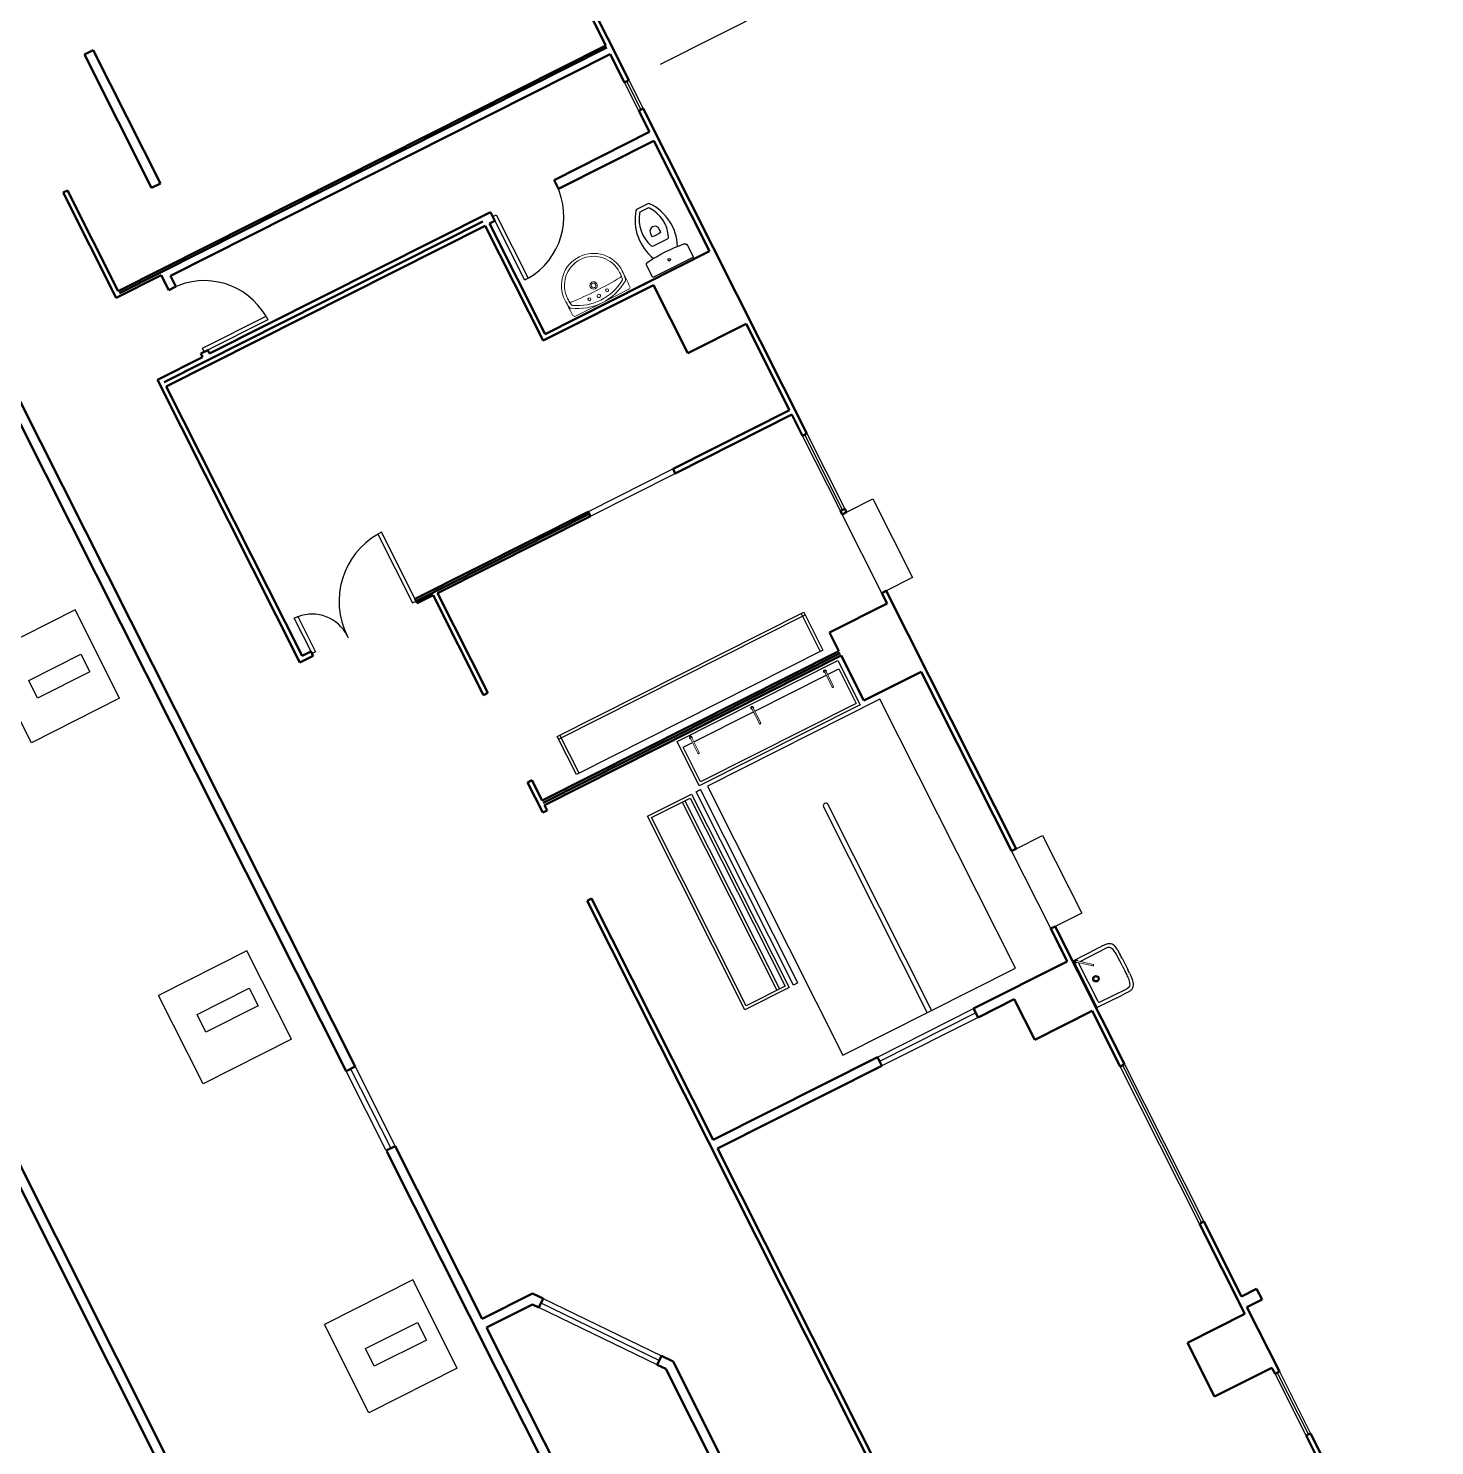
# Model space of a CAD drawing. Header units: inches. Extents: x 725.5 to 800.4, y -655.3 to -591.9.
# Drawn here: x 755.656 to 758.459, y -636.598 to -633.773 of the extents above; entities that cross this region are included whole.
import ezdxf

# ---------------------------------------------------------------- set-up
doc = ezdxf.new("R2010")
doc.units = ezdxf.units.IN
doc.header["$MEASUREMENT"] = 0
doc.linetypes.add('CONTINUA', pattern=[0])
doc.linetypes.add('HIDDEN', pattern=[0.375, 0.25, -0.125])
for name, color, linetype in [('023_MUROS_2', 7, 'Continuous'), ('A_TEXTOLOCAL', 3, 'Continuous'), ('VANO-ANTEPECHOS', 250, 'Continuous')]:
    doc.layers.add(name, color=color, linetype=linetype)
doc.layers.add('06 textos y cotas', color=4, linetype='Continuous', lineweight=15)
doc.layers.add('ACHUTECH', color=24, linetype='Continuous', lineweight=18)

# ---------------------------------------------------------------- blocks, each defined once
blk = doc.blocks.new('A$C4A991A87')
at = {"layer": 'ACHUTECH', "color": 7, "lineweight": 13, "ltscale": 500}
for p, q in [((0.008, 0.181), (0.008, 0.008)), ((0.023, 0.181), (0.023, 0.008))]:
    blk.add_line(p, q, dxfattribs=at)
at = {"layer": 'ACHUTECH', "color": 7, "lineweight": 13, "ltscale": 500, "extrusion": (0, 0, -1)}
for centre, major_axis, start_param, end_param in [((0.015, 0.181), (0.0108, 0.0108), 2.879793, 8.115781), ((0.015, 0.181), (0.00542, 0.00542), -2.356194, 0.785398), ((0.015, 0.008), (0.00542, 0.00542), 0.785398, 3.926991)]:
    blk.add_ellipse(centre, major_axis=major_axis, ratio=1, start_param=start_param, end_param=end_param, dxfattribs=at)
blk = doc.blocks.new('A$C7BC51C40')
at = {"color": 7}
blk.add_lwpolyline([(0, 0.325, 0.414214), (0.325, 0, 0.414787), (0.65, 0.325, 0.014657), (0.647, 0.501, 0.402111), (0.627, 0.52), (0.325, 0.52), (0.023, 0.52, 0.402111), (0.003, 0.501, 0.014657), (0, 0.325, 116.767659)], format="xyb", close=True, dxfattribs=at)
for centre in [(0.225, 0.43), (0.425, 0.43)]:
    blk.add_circle(centre, 0.015, dxfattribs=at)
for centre, radius, start, end in [((0.325, -0.04), 0.56, 90, 123.4009), ((0.325, -0.04), 0.53, 90, 121.9487), ((0.325, 0.443), 0.0175, 90, 270), ((0.325, -0.037), 0.557, 56.5087, 89.998), ((0.325, -0.037), 0.527, 57.9556, 89.9981), ((0.325, 0.443), 0.0175, 270, 90), ((0.5, 0.325), 0.5, 169.7015, 180), ((0.028, 0.411), 0.02, 123.4009, 169.7015), ((0.5, 0.325), 0.47, 171.3413, 180), ((0.325, 0.325), 0.295, 180, 270), ((0.051, 0.354), 0.02, 94.5168, 176.2805), ((0.056, 0.393), 0.02, 121.9487, 171.3413), ((0.325, -3.115), 3.5, 90, 94.5168), ((0.325, 0.325), 0.0375, 90, 270), ((0.325, 0.325), 0.023, 90, 270), ((0.325, -3.092), 3.477, 85.4685, 90), ((0.325, 0.325), 0.0375, 270, 90), ((0.325, 0.325), 0.023, 270, 90), ((0.325, 0.324), 0.294, 270.0257, 0.1494), ((0.599, 0.354), 0.02, 3.7195, 85.4832), ((0.594, 0.393), 0.02, 8.6587, 58.0513), ((0.15, 0.325), 0.47, 0, 8.6587), ((0.622, 0.411), 0.02, 10.2985, 56.5991), ((0.15, 0.325), 0.5, 360, 10.2985)]:
    blk.add_arc(centre, radius, start, end, dxfattribs=at)

msp = doc.modelspace()

# ---------------------------------------------------------------- linework, layer by layer
at = {"color": 7}
for p, q in [((756.8728, -633.9375), (756.8444, -633.8812)), ((756.8532, -633.8767), (756.8816, -633.9331)), ((757.208, -634.5809), (757.2834, -634.7305)), ((757.2746, -634.735), (757.1992, -634.5853)), ((756.9411, -634.6513), (756.7721, -634.7365)), ((756.7765, -634.7453), (756.9455, -634.6601)), ((757.2869, -634.7376), (757.3397, -634.711)), ((757.3397, -634.711), (757.4187, -634.8676)), ((757.3571, -634.8987), (757.2781, -634.742)), ((757.4187, -634.8676), (757.3659, -634.8942)), ((755.7495, -634.9322), (755.5735, -635.0209)), ((755.8382, -635.1083), (755.7495, -634.9322)), ((756.7105, -635.1844), (757.2017, -634.937)), ((756.7132, -635.1897), (757.2044, -634.9423)), ((757.1964, -634.9397), (757.2346, -635.0154)), ((757.2017, -634.937), (757.2398, -635.0127)), ((755.6622, -635.197), (755.5735, -635.0209)), ((757.2398, -635.0127), (756.7487, -635.2601)), ((756.9491, -635.1946), (757.2695, -635.0332)), ((757.2695, -635.0332), (757.3138, -635.1212)), ((757.249, -635.0612), (757.2713, -635.05)), ((757.2713, -635.05), (757.3059, -635.1186)), ((757.104, -635.1342), (757.2463, -635.0626)), ((755.8382, -635.1083), (755.6622, -635.197)), ((757.3533, -635.1103), (757.0096, -635.2834)), ((757.6234, -635.6463), (757.3533, -635.1103)), ((756.9826, -635.1954), (757.1014, -635.1356)), ((757.3138, -635.1212), (756.9934, -635.2826)), ((757.3059, -635.1186), (756.9961, -635.2747)), ((756.7487, -635.2601), (756.7105, -635.1844)), ((756.754, -635.2575), (756.7158, -635.1818)), ((756.9934, -635.2826), (756.9491, -635.1946)), ((756.9615, -635.2061), (756.9799, -635.1968)), ((756.9961, -635.2747), (756.9615, -635.2061)), ((757.0096, -635.2834), (757.2797, -635.8195)), ((756.8902, -635.3436), (756.9782, -635.2992)), ((756.8982, -635.3462), (756.9756, -635.3072)), ((756.9594, -635.3154), (757.1483, -635.6903)), ((756.9646, -635.3127), (757.1536, -635.6877)), ((756.9756, -635.3072), (757.1645, -635.6821)), ((756.9782, -635.2992), (757.1725, -635.6848)), ((756.987, -635.2948), (756.9958, -635.2904)), ((757.1813, -635.6803), (756.987, -635.2948)), ((757.1901, -635.6759), (756.9958, -635.2904)), ((757.0844, -635.7291), (756.8902, -635.3436)), ((757.4478, -635.7348), (757.2408, -635.324)), ((757.4566, -635.7303), (757.2496, -635.3196)), ((757.0871, -635.7212), (756.8982, -635.3462)), ((757.6248, -635.4083), (757.6777, -635.3817)), ((757.6777, -635.3817), (757.7557, -635.5366)), ((757.6941, -635.5676), (757.616, -635.4127)), ((757.7557, -635.5366), (757.7029, -635.5632)), ((756.092, -635.612), (755.9159, -635.7007)), ((756.1807, -635.7881), (756.092, -635.612)), ((757.2797, -635.8195), (757.6234, -635.6463)), ((757.1645, -635.6821), (757.0871, -635.7212)), ((757.1901, -635.6759), (757.1813, -635.6803)), ((756.0046, -635.8768), (755.9159, -635.7007)), ((757.1725, -635.6848), (757.0844, -635.7291)), ((757.3484, -635.8235), (757.5403, -635.7268)), ((757.5492, -635.7444), (757.3573, -635.8411)), ((756.1807, -635.7881), (756.0046, -635.8768)), ((756.3696, -636.0098), (756.2898, -635.8514)), ((756.3074, -635.8425), (756.3872, -636.0009)), ((757.9903, -636.1556), (757.8324, -635.8423)), ((757.8413, -635.8378), (757.9991, -636.1512)), ((756.4223, -636.2676), (756.2462, -636.3563)), ((756.511, -636.4437), (756.4223, -636.2676)), ((756.9096, -636.4369), (756.6736, -636.3226)), ((756.6822, -636.3049), (756.9182, -636.4191)), ((756.3349, -636.5324), (756.2462, -636.3563)), ((756.511, -636.4437), (756.3349, -636.5324)), ((758.2032, -636.5781), (758.1411, -636.4549)), ((758.1499, -636.4504), (758.212, -636.5737))]:
    msp.add_line(p, q, dxfattribs=at)
for p, q in [((757.7403, -635.631), (757.7866, -635.6073)), ((757.7528, -635.6331), (757.805, -635.606)), ((757.7399, -635.6323), (757.786, -635.7239)), ((757.7882, -635.7129), (757.7501, -635.6371)), ((757.7874, -635.7243), (757.8339, -635.7013)), ((757.7914, -635.7139), (757.8459, -635.6873))]:
    msp.add_line(p, q)
msp.add_lwpolyline([(756.9499, -634.2076, 0.282054), (756.8941, -634.1226, 0.230623), (756.8906, -634.1227), (756.8694, -634.1334, 0.230623), (756.8673, -634.1361, 0.282054), (756.9024, -634.2316)], format="xyb", dxfattribs=at)
for points in [[(756.8977, -634.2063, 0.301967), (756.902, -634.2068), (756.9302, -634.1926, 0.301967), (756.9323, -634.1888, 0.26573), (756.8941, -634.1315, 0.236687), (756.8906, -634.1315), (756.8765, -634.1386, 0.236687), (756.8744, -634.1414, 0.26573)], [(756.8962, -634.182), (756.8991, -634.1878, 0.131931), (756.9167, -634.1789), (756.9138, -634.1731, 1)], [(756.9626, -634.2028, -0.379717), (756.9699, -634.2057), (756.9817, -634.2291), (756.9007, -634.2699), (756.8889, -634.2465, -0.379717), (756.8909, -634.2389, -0.059669)]]:
    msp.add_lwpolyline(points, format="xyb", close=True, dxfattribs=at)
for points in [[(757.8364, -635.6411, 0.004925), (757.8309, -635.6305, 0.00535), (757.8268, -635.6229, 0.04023), (757.8213, -635.6134, 0.10491), (757.8143, -635.6062, 0.253945), (757.805, -635.606, 0.253945)], [(757.8364, -635.6411, -0.004925), (757.8417, -635.6518, -0.00535), (757.8453, -635.6596, -0.04023), (757.8496, -635.6697, -0.10491), (757.8513, -635.6797, -0.253945), (757.8459, -635.6873, -0.253945)], [(757.8367, -635.6275, -0.004927), (757.8422, -635.6382, -0.004927), (757.8475, -635.649, -0.004927)]]:
    msp.add_lwpolyline(points, format="xyb")
msp.add_circle((756.9336, -634.2344), 0.0025, dxfattribs=at)
for radius in [0.00641, 0.00444]:
    msp.add_circle((757.7841, -635.6674), radius)
for centre, radius, start, end in [((756.5817, -634.1482), 0.1419, 299.9239, 26.7392), ((757.0775, -634.52), 0.3374, 109.0178, 109.0213), ((756.0069, -634.4179), 0.1419, 29.9239, 116.7392), ((756.4293, -634.9147), 0.1538, 119.6787, 206.7392), ((756.2216, -635.0194), 0.0788, 26.7392, 111), ((757.2456, -635.3226), 0.00502, 37.5514, 195.9269)]:
    msp.add_arc(centre, radius, start, end, dxfattribs=at)
for centre, radius, start, end in [((757.8101, -635.6098), 0.0123, 86.8519, 112.7658), ((757.81, -635.6144), 0.0168, 50.2864, 87.3593), ((757.9079, -635.8429), 0.265, 112.7658, 117.2514), ((757.8022, -635.6219), 0.0276, 23.5325, 47.7977), ((757.9713, -635.5366), 0.1618, 207.3073, 210.9056), ((757.4738, -635.8196), 0.4106, 27.9011, 29.1279), ((757.7408, -635.6319), 0.000986, 117.1409, 206.7392), ((757.7522, -635.636), 0.00237, 166.7406, 206.7392), ((757.4772, -635.8262), 0.4106, 24.3505, 25.5772), ((758.0007, -635.5948), 0.1618, 202.5727, 206.171), ((757.8315, -635.68), 0.0276, 5.6806, 29.9459), ((757.8422, -635.6782), 0.0168, 326.119, 3.1919), ((757.7168, -635.4635), 0.265, 296.2269, 300.7125), ((757.8459, -635.6808), 0.0123, 300.7125, 326.6264), ((757.7869, -635.7234), 0.000986, 206.7392, 296.3375), ((757.7903, -635.7118), 0.00237, 206.7392, 296.059)]:
    msp.add_arc(centre, radius, start, end)
at = {"layer": '023_MUROS_2', "color": 7, "lineweight": 50}
for p, q in [((755.185, -630.5654), (756.8532, -633.8767)), ((754.8458, -632.9413), (756.3074, -635.8425)), ((754.8388, -632.9713), (756.2898, -635.8514)), ((756.8072, -633.8072), (756.7256, -633.6453)), ((755.7679, -633.8254), (755.7855, -633.8165)), ((755.7855, -633.8165), (755.9194, -634.0823)), ((755.8354, -634.2968), (756.8072, -633.8072)), ((755.8377, -634.3012), (756.8094, -633.8116)), ((755.7679, -633.8254), (755.9018, -634.0912)), ((756.8161, -633.8248), (755.9396, -634.2664)), ((756.8444, -633.8812), (756.8161, -633.8248)), ((756.8532, -633.8767), (756.8444, -633.8812)), ((756.8728, -633.9375), (756.8816, -633.9331)), ((756.8728, -633.9375), (756.8941, -633.9797)), ((756.8816, -633.9331), (757.208, -634.5809)), ((756.704, -634.0755), (756.8941, -633.9797)), ((756.7129, -634.0931), (756.903, -633.9973)), ((756.903, -633.9973), (757.0138, -634.2174)), ((755.7255, -634.1005), (755.7343, -634.0961)), ((755.8311, -634.31), (755.7255, -634.1005)), ((755.7343, -634.0961), (755.8354, -634.2968)), ((755.9018, -634.0912), (755.9194, -634.0823)), ((756.704, -634.0755), (756.7129, -634.0931)), ((756.0176, -634.4213), (756.5772, -634.1394)), ((756.5755, -634.1623), (756.5861, -634.157)), ((756.5772, -634.1394), (756.5861, -634.157)), ((755.9268, -634.4781), (756.5623, -634.1579)), ((755.9312, -634.4869), (756.5667, -634.1667)), ((756.5667, -634.1667), (756.682, -634.3956)), ((756.5755, -634.1623), (756.6864, -634.3824)), ((756.6864, -634.3824), (757.0138, -634.2174)), ((755.9209, -634.2648), (755.8311, -634.31)), ((755.9359, -634.2947), (755.9209, -634.2648)), ((755.9396, -634.2664), (755.9502, -634.2875)), ((755.9502, -634.2875), (755.9359, -634.2947)), ((756.682, -634.3956), (756.9021, -634.2847)), ((756.9021, -634.2847), (756.9704, -634.4203)), ((756.9704, -634.4203), (757.0866, -634.3618)), ((757.0866, -634.3618), (757.1735, -634.5343)), ((756.0033, -634.4285), (755.9136, -634.4737)), ((756.0141, -634.4143), (755.9998, -634.4215)), ((755.9998, -634.4215), (756.0033, -634.4285)), ((756.0141, -634.4143), (756.0176, -634.4213)), ((755.9136, -634.4737), (756.1974, -635.0371)), ((755.9312, -634.4869), (756.2017, -635.0238)), ((756.9411, -634.6513), (757.1735, -634.5343)), ((756.9455, -634.6601), (757.1779, -634.5431)), ((757.1992, -634.5853), (757.1779, -634.5431)), ((757.1992, -634.5853), (757.208, -634.5809)), ((756.9411, -634.6513), (756.9455, -634.6601)), ((756.4271, -634.9103), (756.7721, -634.7365)), ((756.4293, -634.9147), (756.7743, -634.7409)), ((756.472, -634.8987), (756.7765, -634.7453)), ((756.7721, -634.7365), (756.7765, -634.7453)), ((757.2746, -634.735), (757.2834, -634.7305)), ((757.2781, -634.742), (757.2746, -634.735)), ((757.2781, -634.742), (757.2869, -634.7376)), ((757.2834, -634.7305), (757.2869, -634.7376)), ((756.4315, -634.9191), (756.4271, -634.9103)), ((756.4315, -634.9191), (756.4632, -634.9032)), ((756.4632, -634.9032), (756.5634, -635.1021)), ((756.472, -634.8987), (756.5722, -635.0976)), ((757.2533, -634.9775), (757.3677, -634.9198)), ((757.3571, -634.8987), (757.3659, -634.8942)), ((757.3571, -634.8987), (757.3677, -634.9198)), ((757.3659, -634.8942), (757.6248, -635.4083)), ((757.2533, -634.9775), (757.2719, -635.0144)), ((756.1974, -635.0371), (756.2238, -635.0238)), ((756.2017, -635.0238), (756.2193, -635.015)), ((756.2238, -635.0238), (756.2193, -635.015)), ((756.6804, -635.3124), (757.2719, -635.0144)), ((756.6826, -635.3168), (757.2741, -635.0188)), ((756.6848, -635.3212), (757.2763, -635.0232)), ((757.2763, -635.0232), (757.3216, -635.113)), ((757.3216, -635.113), (757.436, -635.0554)), ((757.436, -635.0554), (757.616, -635.4127)), ((756.5634, -635.1021), (756.5722, -635.0976)), ((756.6512, -635.2764), (756.66, -635.2719)), ((756.66, -635.2719), (756.6512, -635.2764)), ((756.6512, -635.2764), (756.6814, -635.3362)), ((756.66, -635.2719), (756.6804, -635.3124)), ((756.816, -638.3813), (755.2893, -635.3407)), ((756.6902, -635.3318), (756.6814, -635.3362)), ((756.6848, -635.3212), (756.6902, -635.3318)), ((757.616, -635.4127), (757.6248, -635.4083)), ((756.7701, -635.5123), (756.7789, -635.5078)), ((757.3714, -636.7058), (756.7701, -635.5123)), ((756.7789, -635.5078), (757.021, -635.9884)), ((757.6941, -635.5676), (757.7029, -635.5632)), ((757.6941, -635.5676), (757.7269, -635.6328)), ((757.7029, -635.5632), (757.8413, -635.8378)), ((757.5403, -635.7268), (757.7269, -635.6328)), ((757.5492, -635.7444), (757.6213, -635.708)), ((757.6213, -635.708), (757.6621, -635.789)), ((756.8072, -638.4077), (755.4583, -635.7213)), ((757.5403, -635.7268), (757.5492, -635.7444)), ((757.6621, -635.789), (757.7766, -635.7314)), ((757.7766, -635.7314), (757.8324, -635.8423)), ((757.021, -635.9884), (757.3484, -635.8235)), ((757.3484, -635.8235), (757.3573, -635.8411)), ((756.3074, -635.8425), (756.2898, -635.8514)), ((757.3573, -635.8411), (757.0299, -636.006)), ((757.8324, -635.8423), (757.8413, -635.8378)), ((756.3872, -636.0009), (756.3696, -636.0098)), ((756.3705, -636.0115), (756.9035, -637.0696)), ((756.3872, -636.0009), (756.5606, -636.3451)), ((757.0299, -636.006), (757.3713, -636.6838)), ((757.9903, -636.1556), (757.9991, -636.1512)), ((757.9903, -636.1556), (758.0808, -636.3352)), ((757.9991, -636.1512), (758.0745, -636.3008)), ((756.5606, -636.3451), (756.6609, -636.2945)), ((756.6609, -636.2945), (756.6822, -636.3049)), ((758.0745, -636.3008), (758.1044, -636.2857)), ((758.1044, -636.2857), (758.1151, -636.3069)), ((756.5695, -636.3627), (756.6611, -636.3165)), ((756.6611, -636.3165), (756.6736, -636.3226)), ((756.6822, -636.3049), (756.6736, -636.3226)), ((758.0851, -636.3219), (758.1151, -636.3069)), ((758.0851, -636.3219), (758.1499, -636.4504)), ((757.9664, -636.3928), (758.0808, -636.3352)), ((756.5695, -636.3627), (756.8537, -636.9269)), ((758.0205, -636.5002), (757.9664, -636.3928)), ((756.9182, -636.4191), (756.9096, -636.4369)), ((756.9096, -636.4369), (756.9266, -636.4451)), ((756.9182, -636.4191), (756.9412, -636.4303)), ((757.0336, -636.6575), (756.9266, -636.4451)), ((757.0512, -636.6486), (756.9412, -636.4303)), ((758.0205, -636.5002), (758.1349, -636.4426)), ((758.1349, -636.4426), (758.1411, -636.4549)), ((758.1499, -636.4504), (758.1411, -636.4549)), ((758.212, -636.5737), (758.2032, -636.5781)), ((758.2032, -636.5781), (758.2617, -636.6943)), ((758.212, -636.5737), (758.2705, -636.6899))]:
    msp.add_line(p, q, dxfattribs=at)
at = {"layer": '06 textos y cotas', "color": 7, "linetype": 'HIDDEN', "lineweight": -3}
msp.add_line((759.4833, -632.5517), (756.8532, -633.8767), dxfattribs=at)
at = {"layer": 'A_TEXTOLOCAL', "color": 7, "lineweight": 30}
for p, q in [((756.8488, -633.8789), (756.8772, -633.9353)), ((756.5817, -634.1482), (756.5887, -634.1446)), ((756.6455, -634.2749), (756.5817, -634.1482)), ((756.5887, -634.1446), (756.6526, -634.2714)), ((756.6526, -634.2714), (756.6455, -634.2749)), ((756.0034, -634.4108), (756.1301, -634.347)), ((756.1337, -634.354), (756.0069, -634.4179)), ((756.1301, -634.347), (756.1337, -634.354)), ((756.0069, -634.4179), (756.0034, -634.4108)), ((757.279, -634.7327), (757.2036, -634.5831)), ((756.3601, -634.7774), (756.3531, -634.781)), ((756.4293, -634.9147), (756.3601, -634.7774)), ((756.3531, -634.781), (756.4222, -634.9183)), ((756.4222, -634.9183), (756.4293, -634.9147)), ((756.1861, -634.949), (756.1931, -634.9454)), ((756.1931, -634.9454), (756.2286, -635.0158)), ((756.2216, -635.0194), (756.1861, -634.949)), ((755.657, -635.0729), (755.7608, -635.0205)), ((755.7608, -635.0205), (755.7786, -635.0557)), ((756.2286, -635.0158), (756.2216, -635.0194)), ((755.7786, -635.0557), (755.6747, -635.1081)), ((755.6747, -635.1081), (755.657, -635.0729)), ((755.9925, -635.7388), (756.0963, -635.6865)), ((756.0963, -635.6865), (756.1141, -635.7217)), ((756.0102, -635.774), (755.9925, -635.7388)), ((756.1141, -635.7217), (756.0102, -635.774)), ((757.5447, -635.7356), (757.3529, -635.8323)), ((756.2986, -635.8469), (756.3784, -636.0054)), ((757.8368, -635.84), (757.9947, -636.1534)), ((756.6779, -636.3137), (756.9139, -636.428)), ((756.328, -636.4047), (756.4318, -636.3524)), ((756.4318, -636.3524), (756.4496, -636.3876)), ((756.4496, -636.3876), (756.3457, -636.4399)), ((756.3457, -636.4399), (756.328, -636.4047)), ((758.1455, -636.4527), (758.2076, -636.5759))]:
    msp.add_line(p, q, dxfattribs=at)
at = {"layer": 'VANO-ANTEPECHOS'}
msp.add_line((756.2942, -634.9883), (756.2898, -634.9795), dxfattribs=at)

# ---------------------------------------------------------------- block references
at = {"layer": 'ACHUTECH', "color": 7, "linetype": 'CONTINUA', "lineweight": 13, "ltscale": 500, "xscale": 0.1971200000000001, "yscale": 0.1971200000000001, "zscale": 0.1971200000000001, "rotation": 206.7391599679698}
msp.add_blockref('A$C7BC51C40', (756.8112, -634.1996), dxfattribs=at)
at = {"layer": 'ACHUTECH', "color": 6, "linetype": 'CONTINUA', "lineweight": 13, "ltscale": 500, "xscale": 0.1971200000000001, "yscale": 0.1971200000000001, "zscale": 0.1971200000000001}
for p, rotation in [((757.2574, -635.088), 26.73915996796973), ((757.1125, -635.161), 26.73915996796973), ((756.99, -635.2201), 26.73915996796973), ((757.7788, -635.6438), 76.76231691781811)]:
    msp.add_blockref('A$C4A991A87', p, dxfattribs=dict(at, rotation=rotation))

doc.saveas('drawing.dxf')
